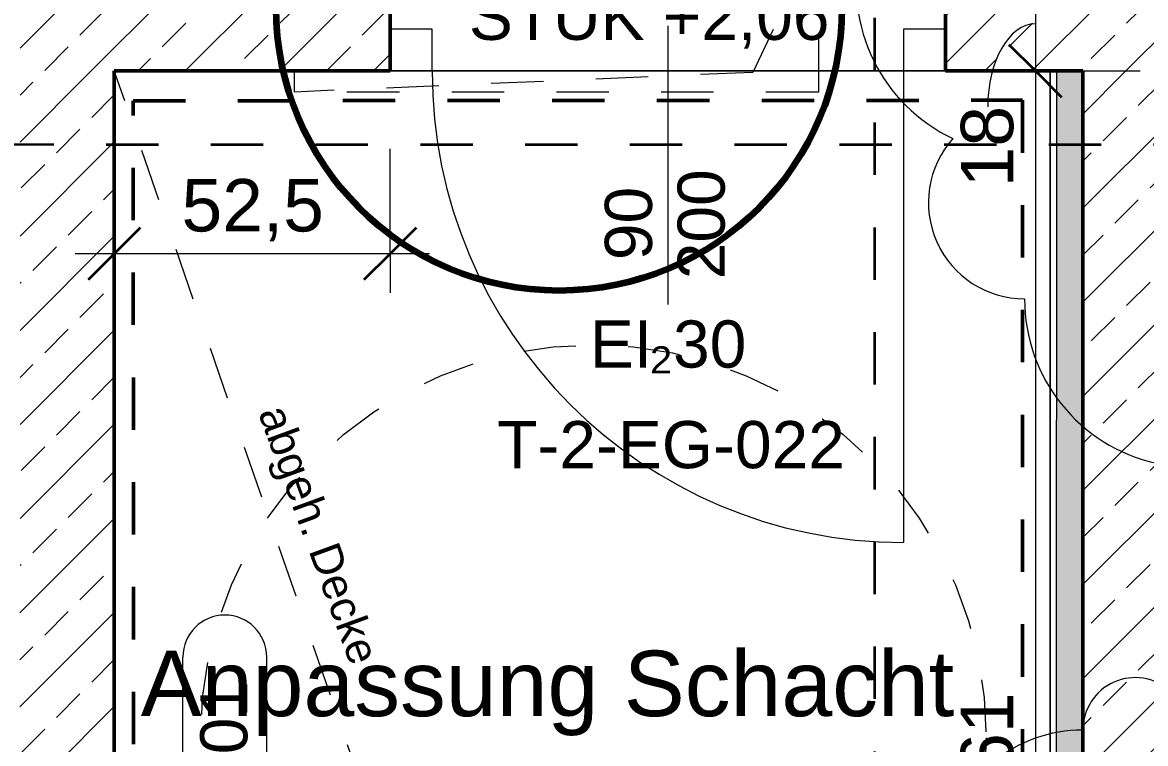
# Model space of a CAD drawing. Header units: metres. Extents: x -67.4 to -19.1, y 43.9 to 93.
# Drawn here: x -48.603 to -46.459, y 59.085 to 60.461 of the extents above; entities that cross this region are included whole.
import ezdxf

# ---------------------------------------------------------------- set-up
doc = ezdxf.new("R2010")
doc.units = ezdxf.units.M
for name, pattern in [('Strich Punkt Mittel', [0.015875, 0.00635, -0.004763, 0, -0.004763]), ('Verdeckt', [0.003, 0.002, -0.001]), ('Verdeckt Oben', [0.00225, 0.0015, -0.00075])]:
    doc.linetypes.add(name, pattern=pattern)
for name, color, linetype, lineweight in [('A_2D', 7, 'Continuous', 13), ('A_Bemassung-50_', 4, 'Continuous', 9), ('A_Bemassung_', 4, 'Continuous', 9), ('A_Beschriftung_', 7, 'Continuous', 9), ('A_Brandabschnitte', 30, 'Verdeckt', 50), ('A_Durchbruch_Projektion', 8, 'Verdeckt', 5), ('A_Raeume_', 7, 'Continuous', 5), ('A_Raster_', 1, 'Continuous', 9), ('A_Tueren', 31, 'Continuous', 13), ('A_Waende', 7, 'Continuous', 13), ('G-ANNO-REVC-IDEN_', 71, 'Continuous', 9), ('G-ANNO-REVC_', 71, 'Continuous', 9), ('Text', 130, 'Continuous', 9)]:
    doc.layers.add(name, color=color, linetype=linetype, lineweight=lineweight)
doc.styles.add('Arial_2', font='arial.ttf', dxfattribs={"height": 0.09})
doc.styles.add('Arial_3', font='arial.ttf', dxfattribs={"height": 0.125})
doc.styles.add('Arial_5', font='arial.ttf', dxfattribs={"height": 0.1})
doc.styles.add('Arial_6', font='arial.ttf', dxfattribs={"height": 0.06})
doc.styles.add('Segoe UI Symbol', font='seguisym.ttf', dxfattribs={"height": 0.09})
doc.dimstyles.new('WGA-Bemaßung_1', dxfattribs={"dimscale": 0.3048, "dimtxt": 0.102026, "dimasz": 0.328084, "dimexe": 0.246063, "dimexo": 0.0625, "dimgap": 0.04101, "dimtad": 1, "dimdec": 1, "dimlfac": 100, "dimrnd": 0.5, "dimdsep": 46, "dimtxsty": 'Arial_5', "dimblk1": 'OBLIQUE', "dimblk2": 'OBLIQUE', "dimsah": 1, "dimcen": 0.09, "dimdle": 0.246063, "dimazin": 2, "dimtfac": 1, "dimtdec": 4, "dimtix": 1, "dimtmove": 1, "dimatfit": 3, "dimfxl": 0.656168, "dimfxlon": 1, "dimtvp": 1, "dimtolj": 1, "dimtzin": 0, "dimarcsym": 2})
doc.dimstyles.new('WGA-Bemaßung_4', dxfattribs={"dimscale": 0.3048, "dimtxt": 0.102026, "dimasz": 0.328084, "dimexe": 0.246063, "dimexo": 0.0625, "dimgap": 0.04101, "dimtad": 1, "dimdec": 1, "dimlfac": 100, "dimrnd": 0.5, "dimdsep": 46, "dimtxsty": 'Arial_5', "dimblk1": 'OBLIQUE', "dimblk2": 'OBLIQUE', "dimsah": 1, "dimcen": 0.09, "dimdle": 0.246063, "dimazin": 2, "dimtfac": 1, "dimtdec": 4, "dimtix": 1, "dimtmove": 0, "dimatfit": 3, "dimfxl": 0.656168, "dimfxlon": 1, "dimtvp": 1, "dimtolj": 1, "dimtzin": 0, "dimarcsym": 2})
pattern_1 = [(45, (0, 0), (-0.08980256, 0.08980256), []), (45, (0.0898, 0), (-0.08980256, 0.08980256), [0.0635, -0.03175])]

# ---------------------------------------------------------------- blocks, each defined once
blk = doc.blocks.new('Tür_Blockzarge_1 Flügel - 90x200_RB 106x208_Untergeschoss-11884590-263_PP_00EG_BT2')
at = {"layer": 'A_Tueren'}
for p, q in [((-0.53, 0.1775), (0.53, 0.1775)), ((-0.53, -0.01), (-0.53, -0.09)), ((-0.45, -0.01), (-0.53, -0.01)), ((-0.45, -0.09), (-0.45, -0.01)), ((0.45, -0.01), (0.45, -0.09)), ((0.53, -0.01), (0.45, -0.01)), ((0.53, -0.09), (0.53, -0.01)), ((-0.53, -0.09), (-0.45, -0.09)), ((-0.53, -0.09), (0.53, -0.09)), ((0.45, -0.09), (0.53, -0.09))]:
    blk.add_line(p, q, dxfattribs=at)
at = {"layer": 'A_Tueren', "lineweight": 5}
blk.add_line((0.45, -0.09), (0.45, -0.99), dxfattribs=at)
blk.add_arc((0.45, -0.09), 0.9, 180, 270, dxfattribs=at)
blk = doc.blocks.new('Symbol_Schatten_Verdeckt_unten - Bodendurchbruch_Schatten_Verdeckt_unten-10009157-263_PP_00EG_BT2')
at = {"layer": 'A_Durchbruch_Projektion'}
for p, q in [((-0.5, -0.15), (-0.5, 0.15)), ((-0.5, 0.15), (0.5, 0.15)), ((-0.375, 0.1125), (0.5, 0.15)), ((0.5, 0.15), (0.5, 0.1098)), ((-0.5, -0.15), (-0.375, 0.1125)), ((0.3175, -0.15), (-0.5, -0.15))]:
    blk.add_line(p, q, dxfattribs=at)
blk = doc.blocks.new('BS_Tuer_PP - unten-10002439-263_PP_00EG_BT2')
at = {"layer": 'A_Beschriftung_'}
blk.add_line((0, 0.000124), (0, -0.010513), dxfattribs=at)
blk = doc.blocks.new('BS_Wand_Lollipop - rechts_oben-2026913-263_PP_00EG_BT2')
at = {"layer": 'A_Beschriftung_'}
for p, q in [((0.0046, 0.0016), (0.0134, 0.0016)), ((-0.003, 0), (0.003, 0)), ((0.0046, -0.0016), (0.0134, -0.0016))]:
    blk.add_line(p, q, dxfattribs=at)
for centre, start, end in [((0.0046, 0), 90, 270), ((0.0134, 0), 270, 90)]:
    blk.add_arc(centre, 0.0016, start, end, dxfattribs=at)
blk = doc.blocks.new('DIMBLOCK466-263_PP_00EG_BT2')
at = {"layer": 'A_Bemassung-50_', "lineweight": 35, "transparency": 16777216}
for p, q in [((-46.6693, 60.5486), (-46.7193, 60.5986)), ((-46.6693, 60.5486), (-46.6193, 60.4986)), ((-46.6693, 60.3687), (-46.7193, 60.4187)), ((-46.6693, 60.3687), (-46.6193, 60.3187))]:
    blk.add_line(p, q, dxfattribs=at)
at = {"layer": 'A_Bemassung-50_', "transparency": 16777216}
for p, q in [((-46.6693, 60.5486), (-46.7443, 60.5486)), ((-46.6693, 60.5486), (-46.6693, 60.3687)), ((-46.6693, 60.5486), (-46.4693, 60.5486)), ((-46.6693, 60.3687), (-46.7443, 60.3687)), ((-46.6693, 60.3687), (-46.4693, 60.3687))]:
    blk.add_line(p, q, dxfattribs=at)
blk.add_ellipse((-46.6693, 60.3004), major_axis=(0, 0.1582), ratio=0.57497, start_param=0, end_param=1.570796, dxfattribs=at)
at = {"layer": 'A_Bemassung-50_', "color": 0, "transparency": 16777216, "insert": (-46.8116, 60.1466), "char_height": 0.1, "width": 0.184588, "attachment_point": 1, "rotation": 90, "line_spacing_factor": 0.941778, "style": 'Arial_5'}
blk.add_mtext('18', dxfattribs=at)
blk = doc.blocks.new('_Oblique')
at = {"color": 0, "linetype": 'ByBlock', "lineweight": -2}
blk.add_line((-0.5, -0.5), (0.5, 0.5), dxfattribs=at)
blk = doc.blocks.new('DIMBLOCK467-263_PP_00EG_BT2')
at = {"layer": 'A_Bemassung-50_', "lineweight": 35, "transparency": 16777216}
for p, q in [((-46.6693, 60.3687), (-46.7193, 60.4187)), ((-46.6693, 60.3687), (-46.6193, 60.3187)), ((-46.6694, 57.7611), (-46.7194, 57.8111)), ((-46.6694, 57.7611), (-46.6194, 57.7111))]:
    blk.add_line(p, q, dxfattribs=at)
at = {"layer": 'A_Bemassung-50_', "transparency": 16777216}
for p, q in [((-46.6693, 60.3687), (-46.7443, 60.3687)), ((-46.6693, 60.3687), (-46.6694, 57.7611)), ((-46.6693, 60.3687), (-46.4693, 60.3687)), ((-46.6694, 57.7611), (-46.8694, 57.7611)), ((-46.6694, 57.7611), (-46.5944, 57.7611))]:
    blk.add_line(p, q, dxfattribs=at)
at = {"layer": 'A_Bemassung-50_', "color": 0, "transparency": 16777216, "insert": (-46.8117, 58.9496), "char_height": 0.1, "width": 0.276883, "attachment_point": 1, "rotation": 90, "line_spacing_factor": 0.941778, "style": 'Arial_5'}
blk.add_mtext('261', dxfattribs=at)
blk = doc.blocks.new('DIMBLOCK524-263_PP_00EG_BT2')
at = {"layer": 'A_Bemassung-50_', "transparency": 16777216}
for p, q in [((-47.9011, 60.02), (-47.9011, 60.22)), ((-48.4278, 60.02), (-48.4278, 60.095)), ((-47.8261, 60.02), (-48.5028, 60.02)), ((-48.4278, 60.02), (-48.4278, 59.82)), ((-47.9011, 60.02), (-47.9011, 59.945))]:
    blk.add_line(p, q, dxfattribs=at)
at = {"layer": 'A_Bemassung-50_', "lineweight": 35, "transparency": 16777216}
for p, q in [((-48.4278, 60.02), (-48.3778, 60.07)), ((-47.9011, 60.02), (-47.8511, 60.07)), ((-48.4278, 60.02), (-48.4778, 59.97)), ((-47.9011, 60.02), (-47.9511, 59.97))]:
    blk.add_line(p, q, dxfattribs=at)
at = {"layer": 'A_Bemassung-50_', "color": 0, "transparency": 16777216, "insert": (-48.2995, 60.1624), "char_height": 0.1, "width": 0.323972, "attachment_point": 1, "rotation": 359.9983, "line_spacing_factor": 0.941778, "style": 'Arial_5'}
blk.add_mtext('52,5', dxfattribs=at)
blk = doc.blocks.new('Family - ___-11902732-263_PP_00EG_BT2')
at = {"layer": 'G-ANNO-REVC_'}
for centre, radius, start, end in [((-19.7915, 73.839), 0.3214, 67.36, 222.1512), ((-19.9505, 73.4576), 0.1836, 115.5497, 247.36), ((-19.7244, 73.1644), 0.3216, 157.36, 312.1512)]:
    blk.add_arc(centre, radius, start, end, dxfattribs=at)
blk = doc.blocks.new('Family - ___-11902899-263_PP_00EG_BT2')
at = {"layer": 'G-ANNO-REVC_'}
for centre, radius, start, end in [((-20.1429, 72.4475), 0.1, 25.5497, 157.36), ((-20.3396, 72.2356), 0.2712, 67.36, 222.1512)]:
    blk.add_arc(centre, radius, start, end, dxfattribs=at)

msp = doc.modelspace()

# ---------------------------------------------------------------- hatches: boundary and pattern name
at = {"layer": 'A_Waende', "lineweight": 5}
h = msp.add_hatch(dxfattribs=at)
h.set_pattern_fill('FP_3', color=250, style=0, pattern_type=2)
h.set_pattern_definition(pattern_1)
h.paths.add_polyline_path([(-37.7086, 60.3684), (-37.7086, 60.5484), (-42.8236, 60.5484), (-42.8236, 60.3686), (-38.7903, 60.3685)])
h.paths.add_polyline_path([(-43.8436, 60.3686), (-43.8436, 60.5486), (-46.8411, 60.5486), (-46.8411, 60.3687), (-43.9336, 60.3686)])
h.paths.add_polyline_path([(-48.4278, 60.5488), (-48.6078, 60.5488), (-48.6078, 60.3688), (-48.4278, 60.3688)])
h.paths.add_polyline_path([(-47.9011, 60.3688), (-47.9011, 60.5488), (-48.4278, 60.5488), (-48.4278, 60.3688), (-47.9102, 60.3688)])
h = msp.add_hatch(dxfattribs=at)
h.set_pattern_fill('FP_3', color=250, style=0, pattern_type=2)
h.set_pattern_definition(pattern_1)
h.paths.add_polyline_path([(-48.428, 55.2087), (-48.4279, 60.3688), (-48.6078, 60.3688), (-48.608, 55.2087), (-48.5973, 55.2087)])
h = msp.add_hatch(dxfattribs=at)
h.set_pattern_fill('FP_10', color=250, angle=-112.36, style=0, pattern_type=2)
h.set_pattern_definition([(314.998, (-46.64166, 57.78867), (0.2539954, -0.1270123), [0.02245, -0.15715]), (314.998, (-46.530515, 57.74079), (0.2539954, -0.1270123), [0.02245, -0.15715]), (314.998, (-46.64098, 57.72459), (0.2539954, -0.1270123), [0.02245, -0.15715]), (314.998, (-46.53038, 57.67802), (0.2539954, -0.1270123), [0.02245, -0.15715]), (341.563, (-46.62528, 57.77328), (0.5079932, -0.1270184), [0.0502, -0.35141]), (341.563, (-46.577897, 57.757033), (0.5079932, -0.1270184), [0.0502, -0.35141]), (341.563, (-46.62553, 57.709586), (0.5079932, -0.1270184), [0.0502, -0.35141]), (341.563, (-46.578146, 57.69334), (0.5079932, -0.1270184), [0.0502, -0.35141]), (44.998, (-46.5302, 57.7731), (-0.2540043, -0.1269946), [0.02245, -0.15715]), (44.998, (-46.64098, 57.72459), (-0.2540043, -0.1269946), [0.02245, -0.15715]), (44.998, (-46.53045, 57.7094), (-0.2540043, -0.1269946), [0.02245, -0.15715]), (44.998, (-46.64085, 57.66182), (-0.2540043, -0.1269946), [0.02245, -0.15715]), (18.433, (-46.577897, 57.757033), (-0.5080021, -0.12698295), [0.0502, -0.35141]), (18.433, (-46.625594, 57.74097), (-0.5080021, -0.12698295), [0.0502, -0.35141]), (18.433, (-46.578146, 57.69334), (-0.5080021, -0.12698295), [0.0502, -0.35141]), (18.433, (-46.625843, 57.677276), (-0.5080021, -0.12698295), [0.0502, -0.35141])])
h.paths.add_polyline_path([(-46.5788, 55.2086), (-46.5788, 60.3687), (-46.6286, 60.3687), (-46.6288, 55.2086)])
h = msp.add_hatch(dxfattribs=at)
h.set_pattern_fill('FP_3', color=250, style=0, pattern_type=2)
h.set_pattern_definition(pattern_1)
h.paths.add_polyline_path([(-46.3988, 55.0286), (-46.3987, 60.3687), (-46.5786, 60.3687), (-46.5788, 55.0286)])

# ---------------------------------------------------------------- linework, layer by layer
at = {"layer": 'A_2D', "linetype": 'Verdeckt Oben'}
msp.add_line((-46.6413, 55.2086), (-48.4278, 60.3688), dxfattribs=at)
at = {"layer": 'A_2D', "lineweight": 100}
msp.add_circle((-47.5787, 60.4894), 0.54, dxfattribs=at)
at = {"layer": 'A_2D', "linetype": 'Verdeckt', "lineweight": 5}
msp.add_circle((-47.5131, 59.0961), 0.75, dxfattribs=at)
at = {"layer": 'A_Brandabschnitte'}
for p, q in [((-48.3917, 60.3118), (-46.694, 60.3127)), ((-48.3907, 58.4839), (-48.3917, 60.3118)), ((-46.694, 60.3127), (-46.6941, 55.2631))]:
    msp.add_line(p, q, dxfattribs=at)
at = {"layer": 'A_Raeume_', "flags": 128}
msp.add_lwpolyline([(-48.428, 55.2087), (-46.6413, 55.2086), (-46.6411, 60.3687), (-48.4278, 60.3688), (-48.4279, 58.4562), (-48.0322, 58.4562), (-48.0322, 57.3137), (-48.0322, 57.2912), (-48.0322, 56.6712), (-48.4279, 56.6712)], close=True, dxfattribs=at)
at = {"layer": 'A_Raster_', "linetype": 'Strich Punkt Mittel', "lineweight": 35}
for p, q in [((-46.9759, 85.8702), (-46.9771, 46.5269)), ((-56.2435, 60.2289), (-25.8358, 60.228))]:
    msp.add_line(p, q, dxfattribs=at)
at = {"layer": 'A_Waende', "color": 50, "lineweight": 50}
for p, q in [((-47.9011, 60.3688), (-47.9011, 60.5488)), ((-46.8411, 60.5487), (-46.8411, 60.3687)), ((-48.4279, 58.4412), (-48.4278, 60.3688)), ((-48.4278, 60.3688), (-47.9011, 60.3688)), ((-46.8411, 60.3687), (-46.5786, 60.3687)), ((-46.5786, 60.3687), (-46.5788, 55.2086))]:
    msp.add_line(p, q, dxfattribs=at)
at = {"layer": 'A_Waende'}
for p, q in [((-46.6411, 60.3687), (-46.6413, 55.2086)), ((-46.6288, 55.2086), (-46.6286, 60.3687))]:
    msp.add_line(p, q, dxfattribs=at)

# ---------------------------------------------------------------- block references
at = {"layer": 'A_2D', "rotation": 179.9994497735196}
msp.add_blockref('Symbol_Schatten_Verdeckt_unten - Bodendurchbruch_Schatten_Verdeckt_unten-10009157-263_PP_00EG_BT2', (-47.5836, 60.4785), dxfattribs=at)
at = {"layer": 'A_Beschriftung_', "xscale": 49.99999999999998, "yscale": 49.99999999999998, "zscale": 49.99999999999998}
for name, p, rotation in [('BS_Tuer_PP - unten-10002439-263_PP_00EG_BT2', (-47.3711, 60.4487), 359.998275878371), ('BS_Wand_Lollipop - rechts_oben-2026913-263_PP_00EG_BT2', (-48.2168, 58.5803), 89.99999999999991)]:
    msp.add_blockref(name, p, dxfattribs=dict(at, rotation=rotation))
at = {"layer": 'A_Tueren', "rotation": 359.998275878371}
msp.add_blockref('Tür_Blockzarge_1 Flügel - 90x200_RB 106x208_Untergeschoss-11884590-263_PP_00EG_BT2', (-47.3711, 60.4587), dxfattribs=at)
at = {"layer": 'G-ANNO-REVC_', "rotation": 22.64000000000043}
for name in ['Family - ___-11902732-263_PP_00EG_BT2', 'Family - ___-11902899-263_PP_00EG_BT2']:
    msp.add_blockref(name, (0, 0), dxfattribs=at)

# ---------------------------------------------------------------- texts
at = {"layer": 'A_Beschriftung_', "char_height": 0.09, "attachment_point": 1}
for s, insert, width, rotation, style in [('STUK +2,06', (-47.7508, 60.518), 0.82173, 359.9983, 'Arial_2'), ('200', (-47.3524, 59.9713), 0.252532, 90, 'Arial_2'), ('90', (-47.4913, 60.0077), 0.168354, 90, 'Arial_2'), ('EI', (-47.5198, 59.8926), 0.136287, 359.9983, 'Arial_2'), ('30', (-47.361, 59.8926), 0.168354, 359.9983, 'Arial_2'), ('₂', (-47.4073, 59.8926), 0.056118, 359.9983, 'Segoe UI Symbol'), ('T-2-EG-022', (-47.6968, 59.7006), 0.789662, 359.9983, 'Arial_2'), ('SW01', (-48.2638, 58.8622), 0.420886, 90, 'Arial_2')]:
    msp.add_mtext(s, dxfattribs=dict(at, insert=insert, width=width, rotation=rotation, style=style))
at = {"layer": 'G-ANNO-REVC-IDEN_', "insert": (-48.3774, 59.2624), "char_height": 0.125, "width": 1.863923, "attachment_point": 1, "style": 'Arial_3'}
msp.add_mtext('Anpassung Schacht', dxfattribs=at)
at = {"layer": 'Text', "color": 7, "insert": (-48.0971, 59.7371), "char_height": 0.06, "width": 0.677426, "attachment_point": 1, "rotation": 290.0829, "style": 'Arial_6'}
msp.add_mtext('abgeh. Decke', dxfattribs=at)

# ---------------------------------------------------------------- dimensions: what is measured, and where the dimension line sits
at = {"layer": 'A_Bemassung_'}
dim = msp.add_linear_dim(base=(-46.6693, 60.3687), p1=(-46.4693, 60.5486), p2=(-46.4693, 60.3687), angle=89.9983, dimstyle='WGA-Bemaßung_1', override={"dimpost": '<>', "dimfxl": 0.179926}, dxfattribs=at)
dim.commit()
dim.dimension.update_dxf_attribs({"geometry": 'DIMBLOCK466-263_PP_00EG_BT2', "text_midpoint": (-46.745, 60.2389), "dimtype": 160, "text_rotation": 90})
for base, p1, p2, angle, override, picture, middle in [((-46.6694, 57.7611), (-46.4693, 60.3687), (-46.8694, 57.7611), 89.9983, {"dimpost": '<>', "dimfxl": 2.638101}, 'DIMBLOCK467-263_PP_00EG_BT2', (-46.7329, 59.0649)), ((-48.4278, 60.02), (-47.9011, 60.22), (-48.4278, 59.82), 359.9983, {"dimpost": '<>', "dimfxl": 0.661382}, 'DIMBLOCK524-263_PP_00EG_BT2', (-48.1645, 60.0836))]:
    dim = msp.add_linear_dim(base=base, p1=p1, p2=p2, angle=angle, dimstyle='WGA-Bemaßung_4', override=override, dxfattribs=at)
    dim.commit()
    dim.dimension.update_dxf_attribs({"geometry": picture, "text_midpoint": middle})

doc.saveas('drawing.dxf')
